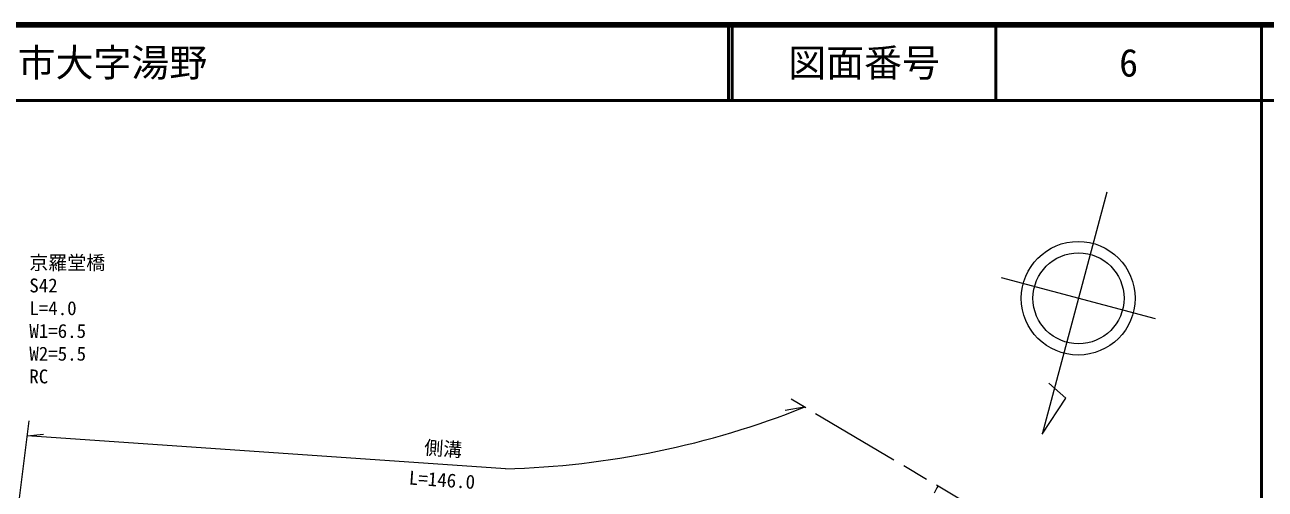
# Model space of a CAD drawing. Units: millimetres, scale not verified. Extents: x 40000 to 680000, y 20000 to 380000.
# Drawn here: x 415978 to 579500, y 318747 to 380000 of the extents above; entities that cross this region are included whole.
import ezdxf
from ezdxf.enums import TextEntityAlignment as Align

# ---------------------------------------------------------------- set-up
doc = ezdxf.new("R2010")
doc.units = ezdxf.units.MM
doc.header["$LTSCALE"] = 1000
doc.linetypes.add('CHAIN', pattern=[18.5, 12, -1.5, 3.5, -1.5])
for name, color, linetype, lineweight in [('M-BGD', 7, 'Continuous', 13), ('M-BMK', 2, 'CHAIN', 13), ('M-BMK-SRVR', 3, 'Continuous', 13), ('M-STR-HTXT', 7, 'Continuous', 13), ('M-TTL', 2, 'Continuous', 140), ('M-TTL-LINE', 7, 'Continuous', 50), ('M-TTL-TXT', 7, 'Continuous', 50)]:
    doc.layers.add(name, color=color, linetype=linetype, lineweight=lineweight)
doc.styles.add('ＭＳ ゴシック', font='')
doc.styles.get('ＭＳ ゴシック').set_extended_font_data('MS Gothic')

msp = doc.modelspace()

# ---------------------------------------------------------------- linework, layer by layer
at = {"layer": 'M-BGD'}
for p, q in [((536218, 318929), (535841, 318237)), ((536323, 319159), (536218, 318929))]:
    msp.add_line(p, q, dxfattribs=at)
at = {"layer": 'M-BMK'}
msp.add_line((546472, 313142), (517011, 330610), dxfattribs=at)
at = {"layer": 'M-BMK-SRVR'}
for p, q in [((558641, 357929), (550092, 326025)), ((565030, 341206), (544746, 346641)), ((553227, 330747), (550985, 332741)), ((550092, 326025), (553227, 330747))]:
    msp.add_line(p, q, dxfattribs=at)
for centre, radius in [((554847, 343934), 7500), ((554888, 343923), 6000)]:
    msp.add_circle(centre, radius, dxfattribs=at)
at = {"layer": 'M-STR-HTXT'}
for p, q in [((518744, 329583), (516239, 329108)), ((413038, 299409), (416544, 327773)), ((416299, 325788), (418421, 325998)), ((479332, 321450), (416299, 325788))]:
    msp.add_line(p, q, dxfattribs=at)
msp.add_arc((476518, 434650), 113235, 271.42412, 291.89488, dxfattribs=at)
at = {"layer": 'M-TTL'}
msp.add_line((680000, 380000), (40000, 380000), dxfattribs=at)
at = {"layer": 'M-TTL-LINE'}
for p, q in [((508747, 380000), (508747, 370000)), ((509247, 380000), (509247, 370000)), ((543997, 380000), (543997, 370000)), ((579000, 380000), (579000, 370000)), ((40000, 370000), (680000, 370000)), ((579000, 20000), (579000, 370000))]:
    msp.add_line(p, q, dxfattribs=at)

# ---------------------------------------------------------------- texts
at = {"layer": 'M-STR-HTXT', "style": 'ＭＳ ゴシック'}
for s, p in [('京羅堂橋', (416572, 347155)), ('S42', (416572, 344155)), ('L=4.0', (416572, 341155)), ('W1=6.5', (416572, 338155)), ('W2=5.5', (416572, 335155)), ('RC', (416572, 332155))]:
    msp.add_text(s, height=1833, dxfattribs=at).set_placement(p, align=Align.BOTTOM_LEFT)
msp.add_text('側溝', height=1833, rotation=356.063, dxfattribs=at).set_placement((468545, 322811), align=Align.BOTTOM_LEFT)
msp.add_text('L=146.0', height=1833, rotation=356.063, dxfattribs=at).set_placement((470882, 318520), align=Align.BOTTOM_CENTER)
at = {"layer": 'M-TTL-TXT', "style": 'ＭＳ ゴシック'}
msp.add_text('周南市大字湯野', height=3666, dxfattribs=at).set_placement((405024, 375000), align=Align.MIDDLE_LEFT)
for s, p in [('図面番号', (526622, 375000)), ('6', (561497, 375000))]:
    msp.add_text(s, height=3666, dxfattribs=at).set_placement(p, align=Align.MIDDLE_CENTER)

doc.saveas('drawing.dxf')
